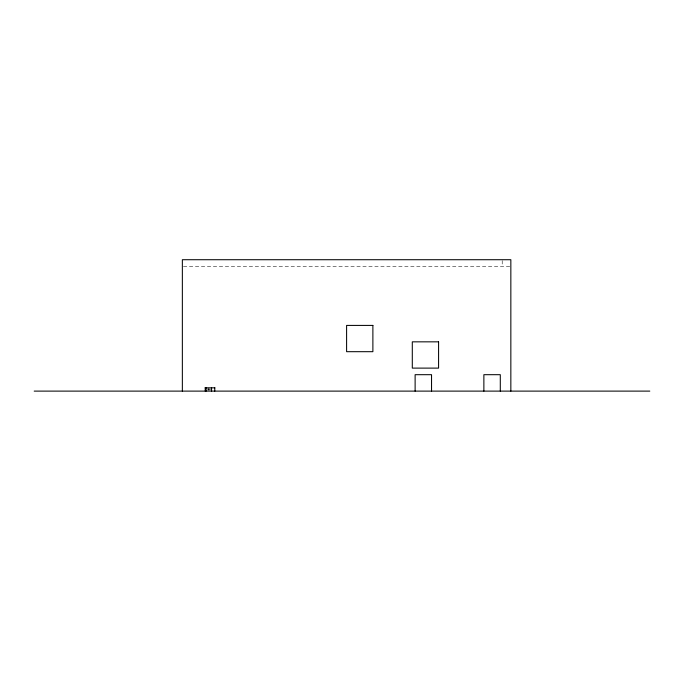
<?xml version="1.0" encoding="UTF-8"?>
<svg xmlns="http://www.w3.org/2000/svg" width="684" height="684" viewBox="0 0 684 684"><rect width="100%" height="100%" fill="white"/><g stroke="black" fill="none" stroke-linecap="round" stroke-linejoin="round"><path stroke-width="0.51" stroke-dasharray="3.42 2.56" d="M183.415 266.281L510.845 266.281M502.21 260.647L502.21 266.281M210.176 388.649L210.176 390.29M209.321 388.649L209.372 390.29M208.851 388.649L208.851 390.29M208.141 387.828L208.141 390.29M207.97 388.649L207.97 390.29"/><path stroke-width="1.03" d="M205.08 387.828L214.93 387.828M34.2 391.111L649.8 391.111M510.845 391.111L510.845 259.715L182.354 259.715L182.354 391.111M500.295 391.111L500.295 374.687L483.87 374.687L483.87 391.111M431.544 391.111L431.544 374.687L415.12 374.687L415.12 391.111M214.767 387.828L214.767 391.111M211.553 387.828L211.553 391.111M206.098 387.828L206.098 391.111M205.243 387.828L205.243 391.111M372.883 325.413L346.6 325.413L346.6 351.687L372.883 351.687L372.883 325.413M438.581 341.838L412.298 341.838L412.298 368.112L438.581 368.112L438.581 341.838"/></g></svg>
